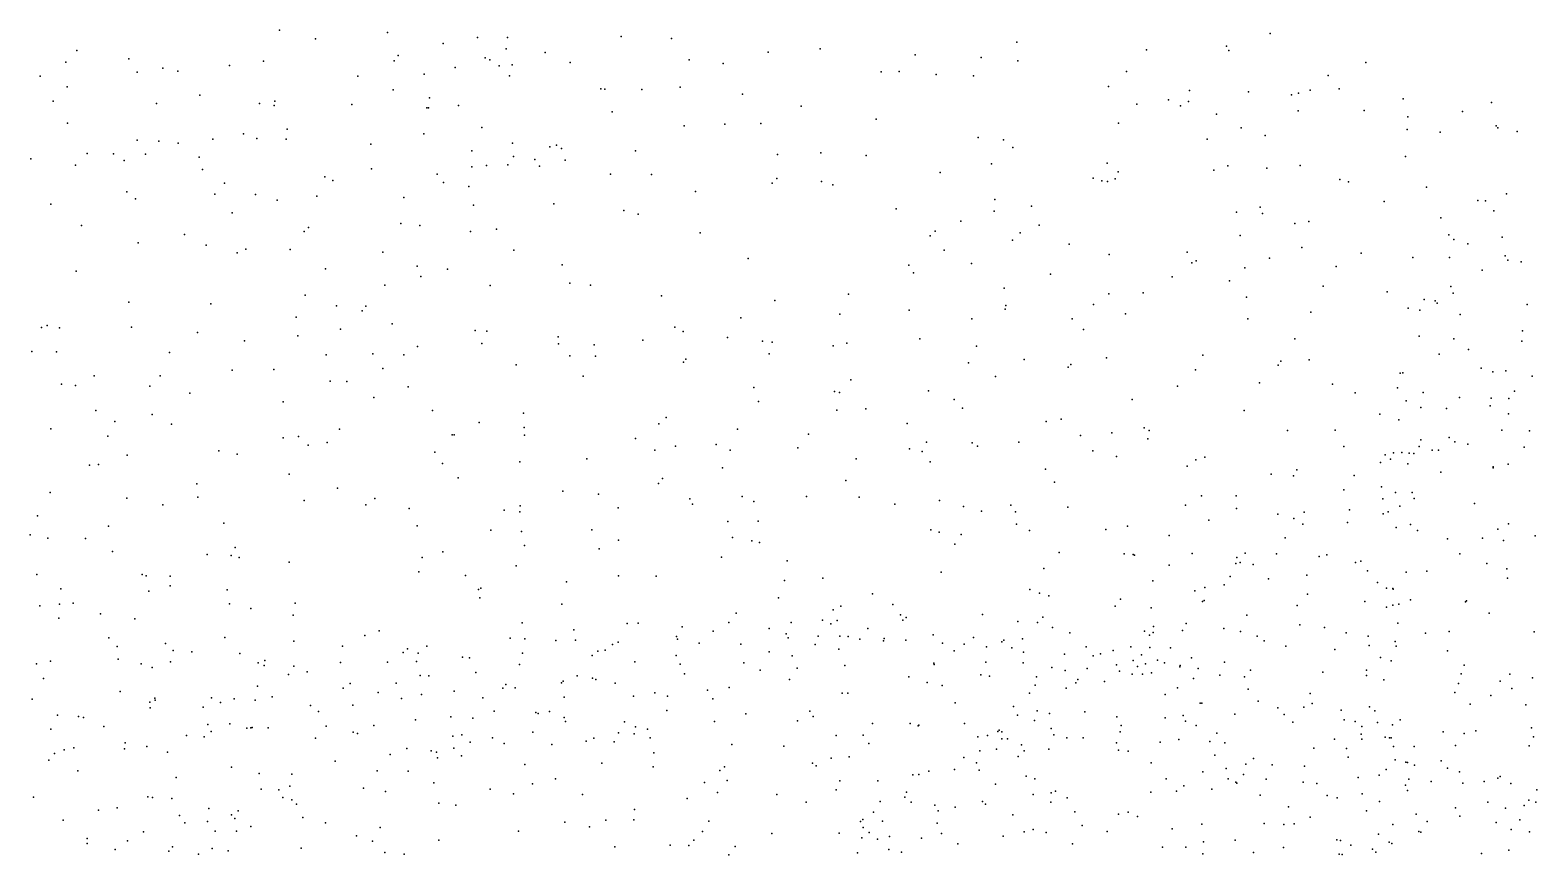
# Model space of a CAD drawing. Header units: metres. Extents: x -25 to 25, y -27.8 to 27.8.
# Drawn here: x -3.288 to -1.741, y 0.014 to 0.86 of the extents above; entities that cross this region are included whole.
import ezdxf

# ---------------------------------------------------------------- set-up
doc = ezdxf.new("R2010")
doc.units = ezdxf.units.M

msp = doc.modelspace()

# ---------------------------------------------------------------- linework, layer by layer
for p in [(-3.0323, 0.8604, 13.0167), (-2.9952, 0.8515, 12.3262), (-2.9215, 0.8578, 28.9879), (-2.829, 0.853, 12.8873), (-2.7982, 0.8528, 12.0033), (-2.6813, 0.8537, 28.1428), (-2.6298, 0.8518, 23.2053), (-2.0152, 0.8568, -23.5312), (-3.2403, 0.8396, 13.0947), (-2.8642, 0.8468, 28.8421), (-2.7994, 0.8412, 10.2469), (-2.7594, 0.8374, 28.3179), (-2.5305, 0.8377, 28.0394), (-2.477, 0.8413, 9.8952), (-2.2751, 0.848, 4.8415), (-2.1423, 0.8403, 5.6116), (-2.0599, 0.8441, 6.8983), (-2.0575, 0.8394, -23.7748), (-3.2515, 0.8274, 11.1353), (-3.187, 0.8309, 29.3972), (-3.152, 0.8215, 10.2954), (-3.0837, 0.8241, 11.224), (-3.0487, 0.8287, 29.234), (-2.9145, 0.8289, 23.3464), (-2.9104, 0.8343, 12.2863), (-2.8517, 0.8222, 21.0176), (-2.8211, 0.832, 23.3122), (-2.8162, 0.83, 28.6751), (-2.8068, 0.8239, 12.1704), (-2.7933, 0.8247, 28.549), (-2.7337, 0.8271, 10.1493), (-2.6117, 0.83, 10.0163), (-2.5768, 0.8261, 15.7689), (-2.3798, 0.8351, 28.0191), (-2.3119, 0.8324, 9.7715), (-2.2741, 0.8289, 27.9935), (-1.917, 0.827, 3.61), (-3.2779, 0.813, 10.2714), (-3.1783, 0.8174, 11.1899), (-3.1366, 0.8183, 15.4822), (-2.9517, 0.8133, 11.3417), (-2.8837, 0.8153, 10.2567), (-2.7962, 0.8135, 11.9157), (-2.4144, 0.8175, 9.8188), (-2.396, 0.8179, 15.8017), (-2.3582, 0.8148, -11.2517), (-2.3197, 0.8136, 22.9179), (-2.1628, 0.8179, 22.822), (-1.9556, 0.8138, 15.759), (-3.2501, 0.8022, 15.3872), (-3.1141, 0.7935, 12.3628), (-2.9156, 0.7991, 11.4464), (-2.8782, 0.791, 28.9243), (-2.7023, 0.8, 23.1709), (-2.6981, 0.7999, 28.2631), (-2.6604, 0.7994, 15.7507), (-2.6208, 0.802, 23.1324), (-2.5568, 0.7945, 12.6809), (-2.1811, 0.8025, 4.5288), (-2.0979, 0.7985, -24.0433), (-2.0373, 0.7972, 4.2735), (-1.9933, 0.7939, 15.3188), (-1.9862, 0.7958, 9.6603), (-1.9741, 0.7986, 27.9905), (-1.9444, 0.8002, 4.1053), (-1.8786, 0.7897, 22.6618), (-3.2646, 0.7876, 12.3533), (-3.1584, 0.7852, 1.9578), (-3.0529, 0.7849, 23.3367), (-3.0376, 0.783, 10.2426), (-3.0371, 0.7876, 11.3152), (-2.9581, 0.7842, 29.0923), (-2.881, 0.7807, 15.6517), (-2.8792, 0.7807, 23.2448), (-2.8483, 0.783, 11.5918), (-2.6908, 0.7765, 15.1049), (-2.4966, 0.7823, 15.7916), (-2.1521, 0.7845, 3.0066), (-2.1194, 0.7887, 28.0163), (-2.1072, 0.7826, 9.6713), (-2.0992, 0.787, 21.5976), (-2.0704, 0.774, 3.2253), (-1.9863, 0.7777, 22.7186), (-1.9187, 0.778, 21.6339), (-1.8178, 0.7769, 9.6467), (-1.7881, 0.7862, 22.6318), (-3.2497, 0.765, 21.3055), (-3.0245, 0.7587, 21.593), (-2.8245, 0.7603, 12.2432), (-2.6167, 0.7621, 9.9604), (-2.575, 0.7637, 2.2011), (-2.538, 0.7645, 9.8881), (-2.4196, 0.769, 6.5026), (-2.1708, 0.7648, -24.2967), (-2.0449, 0.76, 15.7976), (-1.8746, 0.7583, 15.7356), (-1.8737, 0.7714, 28.0044), (-1.7831, 0.7622, 15.6865), (-1.7816, 0.76, 28.0105), (-3.1784, 0.7473, 10.187), (-3.1562, 0.7465, 21.4478), (-3.1363, 0.7444, 13.0314), (-3.1006, 0.7486, -11.7679), (-3.0692, 0.754, 29.2922), (-3.0555, 0.7493, 20.9071), (-3.0253, 0.7486, 11.3981), (-2.9385, 0.7432, 12.9099), (-2.8839, 0.7538, 14.9987), (-2.7929, 0.7442, 21.9114), (-2.3151, 0.7501, 6.6191), (-2.289, 0.7479, 28.0925), (-2.0798, 0.7483, -11.1597), (-2.0204, 0.7523, 5.4524), (-1.8407, 0.7557, 7.0339), (-1.7616, 0.7563, -10.886), (-3.2875, 0.7283, 10.1622), (-3.2298, 0.7339, 23.4507), (-3.2025, 0.7333, 23.3596), (-3.1699, 0.7329, 29.4196), (-3.1148, 0.7298, 15.5135), (-2.8349, 0.7366, 28.8436), (-2.792, 0.7307, 23.0033), (-2.77, 0.7274, 23.1094), (-2.7548, 0.7407, 10.0724), (-2.7477, 0.7422, -11.6547), (-2.7426, 0.7389, 28.435), (-2.6667, 0.7366, 21.164), (-2.5208, 0.7328, 6.3413), (-2.4766, 0.7343, 9.8111), (-2.4299, 0.7317, 22.9214), (-2.2793, 0.7399, 22.8658), (-1.8764, 0.7307, -23.4299), (-3.2415, 0.7216, 29.4944), (-3.1916, 0.7265, 11.2999), (-3.1112, 0.7172, 14.9419), (-2.9379, 0.718, 11.5648), (-2.8702, 0.7126, 11.7974), (-2.8349, 0.72, 10.1316), (-2.8197, 0.7214, 12.1128), (-2.7977, 0.7222, 28.7373), (-2.7654, 0.7208, 28.5463), (-2.7389, 0.7268, 22.0691), (-2.6925, 0.7125, 22.6717), (-2.6502, 0.712, -24.5581), (-2.354, 0.7141, 2.6002), (-2.3014, 0.723, 9.7046), (-2.1825, 0.7239, 22.8221), (-2.1713, 0.7149, 4.9687), (-2.0731, 0.7166, 28.064), (-2.0588, 0.7209, 9.6349), (-2.0187, 0.7187, 6.995), (-1.9844, 0.7215, 11.854), (-3.0887, 0.7032, 23.2576), (-2.9857, 0.7097, 23.1955), (-2.9776, 0.7061, 29.1772), (-2.8639, 0.7041, 28.9918), (-2.8379, 0.6998, 12.0129), (-2.5265, 0.7032, 6.0441), (-2.5215, 0.7079, 22.9623), (-2.4758, 0.7049, 28.2051), (-2.4641, 0.7015, 12.5199), (-2.1969, 0.7083, 12.1643), (-2.1881, 0.7056, 19.5624), (-2.1821, 0.705, 5.7465), (-2.1744, 0.7077, 9.6478), (-1.9438, 0.7069, 9.5977), (-1.9348, 0.7048, 28.043), (-1.8547, 0.699, -24.0201), (-3.267, 0.6818, 10.0952), (-3.189, 0.6944, 15.4483), (-3.18, 0.6873, 12.3379), (-3.0986, 0.692, 29.3576), (-3.0567, 0.6917, 15.5681), (-3.0347, 0.6858, 23.2476), (-2.9938, 0.6898, 12.3212), (-2.9045, 0.6884, 23.1255), (-2.8332, 0.6808, 28.9162), (-2.7506, 0.6822, 23.0401), (-2.6053, 0.6947, 28.2933), (-2.298, 0.6866, 5.8551), (-1.8981, 0.6845, 22.6563), (-1.8021, 0.6854, 15.7304), (-1.7941, 0.6853, 22.6234), (-1.7727, 0.6923, -11.1696), (-3.0808, 0.6728, 11.4525), (-2.6788, 0.6752, 28.4365), (-2.6639, 0.6716, 15.7678), (-2.3991, 0.6768, 9.7326), (-2.2987, 0.6746, 15.8285), (-2.2601, 0.6798, 28.1589), (-2.0497, 0.6735, 5.6112), (-2.0254, 0.6786, 19.4881), (-2.0232, 0.6722, 22.7193), (-1.8399, 0.6677, 9.5577), (-1.7855, 0.6749, 19.6725), (-3.2356, 0.6599, 23.3174), (-3.1298, 0.6505, 10.0645), (-3.007, 0.6535, 11.6111), (-3.0025, 0.6577, -24.6924), (-2.9077, 0.6619, 29.0884), (-2.888, 0.6597, 21.807), (-2.8361, 0.6535, 12.2002), (-2.8096, 0.6561, 10.0511), (-2.6002, 0.6522, 9.8932), (-2.359, 0.6539, -24.6331), (-2.3326, 0.6642, 28.2089), (-2.2719, 0.6522, 22.8191), (-2.2523, 0.66, 9.6646), (-1.99, 0.6619, 3.9948), (-1.9755, 0.6639, 19.7144), (-1.8319, 0.6501, -10.8976), (-3.1774, 0.642, 29.4659), (-3.1076, 0.6396, 23.2051), (-3.0668, 0.6354, 11.5374), (-3.0214, 0.6353, 10.054), (-2.7917, 0.6344, 28.8071), (-2.3641, 0.6493, 22.8531), (-2.3497, 0.6344, 15.3312), (-2.2796, 0.6447, 21.5033), (-2.2214, 0.6405, 15.835), (-2.046, 0.6494, 28.1107), (-1.9828, 0.6373, 3.6224), (-1.8268, 0.6454, -22.4718), (-1.8122, 0.6411, 11.412), (-1.7769, 0.6478, -10.6982), (-3.0757, 0.6317, 20.7976), (-2.926, 0.6323, 11.8836), (-2.742, 0.6195, 28.5984), (-2.5511, 0.6258, 15.8009), (-2.3863, 0.6192, 12.3345), (-2.3219, 0.6207, -11.3887), (-2.1805, 0.6299, 15.3763), (-2.1005, 0.6325, 21.5965), (-2.0955, 0.6216, 22.7418), (-2.0913, 0.6235, -24.6524), (-2.016, 0.6262, 5.1879), (-1.9218, 0.6313, 11.5946), (-1.8688, 0.6269, 15.353), (-1.8311, 0.6268, -11.0568), (-1.774, 0.6288, -11.227), (-1.7712, 0.6242, 21.6305), (-1.7574, 0.6224, 10.901), (-3.2411, 0.613, 21.4546), (-2.9851, 0.6153, 29.2231), (-2.891, 0.6182, 12.047), (-2.887, 0.6075, 2.1697), (-2.8596, 0.615, 20.8369), (-2.3814, 0.6111, 6.5775), (-2.2406, 0.6097, 28.2233), (-2.1157, 0.607, 15.8385), (-2.0413, 0.6165, 9.5614), (-1.9473, 0.6176, 28.1035), (-1.7976, 0.6138, 19.4745), (-3.0057, 0.5883, 23.054), (-2.9241, 0.5987, 23.0147), (-2.816, 0.5981, 28.9197), (-2.7341, 0.6006, 22.9381), (-2.7129, 0.5984, 15.7551), (-2.448, 0.5892, 5.9525), (-2.2884, 0.5954, 2.9248), (-2.1809, 0.5897, 22.7556), (-2.1456, 0.5908, 28.1978), (-2.0571, 0.6031, 11.7794), (-1.9608, 0.5976, 9.5105), (-1.8952, 0.5917, -11.287), (-1.8296, 0.5973, 11.2582), (-1.8273, 0.5904, -10.7902), (-3.1869, 0.5812, 9.9902), (-3.1027, 0.5794, 15.5332), (-2.9736, 0.5774, 9.9981), (-2.9436, 0.577, 12.2637), (-2.6401, 0.5877, 28.5078), (-2.5237, 0.5827, 6.3948), (-2.3857, 0.573, 21.4098), (-2.2872, 0.574, 6.6993), (-2.2866, 0.5776, 4.7948), (-2.1965, 0.5786, 4.3448), (-2.0396, 0.5863, 7.0795), (-1.8735, 0.5748, 9.4781), (-1.8615, 0.5729, 28.1141), (-1.857, 0.5837, -10.9924), (-1.8458, 0.5826, 7.2029), (-1.8438, 0.5801, -10.8583), (-1.7514, 0.5788, -22.2284), (-3.2706, 0.557, 9.9638), (-3.0151, 0.5656, 21.6872), (-2.9473, 0.5722, 15.6391), (-2.9166, 0.559, 12.1132), (-2.5587, 0.5651, 28.4324), (-2.457, 0.5688, 28.3828), (-2.3216, 0.564, 19.8348), (-2.2183, 0.5641, 3.0597), (-2.1638, 0.5692, 9.5748), (-2.038, 0.564, 3.467), (-1.9733, 0.5709, 5.4514), (-1.8202, 0.5684, -24.6744), (-3.2764, 0.555, 11.4197), (-3.2581, 0.5546, 12.2754), (-3.1841, 0.5555, 29.4804), (-3.1165, 0.5501, 11.5982), (-3.0135, 0.5464, 12.314), (-2.9697, 0.5535, 11.9512), (-2.8315, 0.5521, 28.9929), (-2.8192, 0.5514, 15.7238), (-2.7461, 0.5455, 2.3624), (-2.6593, 0.5421, 28.5907), (-2.6263, 0.5554, 9.8776), (-2.6177, 0.5508, 2.5091), (-2.5723, 0.5447, -24.7433), (-2.3748, 0.5433, 9.6811), (-2.2067, 0.5529, 15.847), (-1.9899, 0.5433, 28.1677), (-1.8621, 0.5461, 22.633), (-1.8268, 0.5434, -24.9032), (-1.756, 0.5518, 22.607), (-3.2866, 0.5306, 14.9521), (-3.2611, 0.5301, 29.5473), (-3.145, 0.5293, -11.8536), (-3.0681, 0.5413, 29.346), (-2.9843, 0.527, 29.2374), (-2.9363, 0.5282, 29.1684), (-2.9046, 0.5269, -11.8023), (-2.8906, 0.5356, 22.9943), (-2.8245, 0.5388, 15.0115), (-2.7457, 0.5384, 28.7011), (-2.734, 0.526, 22.1717), (-2.7093, 0.5373, 12.6191), (-2.5362, 0.541, 9.8024), (-2.5296, 0.5282, 12.4137), (-2.5264, 0.54, 15.811), (-2.4638, 0.5361, 9.7423), (-2.4499, 0.5391, 22.8179), (-2.3167, 0.5358, 19.5164), (-2.0844, 0.5265, 22.7031), (-1.8418, 0.5276, 10.6026), (-1.8116, 0.5326, -11.2294), (-1.7567, 0.541, 15.7774), (-3.0808, 0.5111, 23.03), (-3.038, 0.512, 9.9434), (-2.926, 0.5131, 12.1907), (-2.7893, 0.5167, 22.8717), (-2.7077, 0.5256, 22.4325), (-2.6173, 0.5195, 6.2056), (-2.6152, 0.5224, 21.0978), (-2.3248, 0.5188, 15.8405), (-2.2678, 0.5222, 22.7529), (-2.2224, 0.5144, 6.8388), (-2.2198, 0.5172, 28.3095), (-2.1831, 0.524, 5.7844), (-2.0918, 0.5116, 15.8559), (-2.0071, 0.5165, 22.6663), (-2.0042, 0.5205, 11.4809), (-1.975, 0.522, 15.8462), (-1.7986, 0.5132, 10.3438), (-1.7733, 0.5106, -10.6182), (-3.2561, 0.4968, 11.4806), (-3.2416, 0.4956, 2.148), (-3.2223, 0.5055, 15.426), (-3.1547, 0.5055, 15.4893), (-2.9802, 0.5001, 12.7934), (-2.9631, 0.4996, 22.9218), (-2.7206, 0.5052, 9.9113), (-2.4456, 0.5014, 15.2924), (-2.2972, 0.5047, 28.3813), (-2.1103, 0.495, 4.0451), (-2.0261, 0.4983, 9.4431), (-1.9511, 0.4968, 11.2728), (-1.8819, 0.5081, -10.9392), (-1.879, 0.5084, 9.4146), (-1.7867, 0.5094, 9.3984), (-1.7461, 0.5052, -11.3713), (-3.1653, 0.4948, 23.0877), (-3.1241, 0.4878, 29.4259), (-2.9353, 0.4833, 15.6557), (-2.9001, 0.494, 21.8749), (-2.5454, 0.4934, 28.5166), (-2.4625, 0.4892, 19.7421), (-2.4573, 0.4882, 15.8274), (-2.3658, 0.4899, 22.7648), (-2.3396, 0.481, 20.0237), (-2.157, 0.4813, 20.0323), (-1.9279, 0.488, 22.6428), (-1.8846, 0.4931, 15.8493), (-1.8756, 0.4799, -10.859), (-1.858, 0.4883, -11.1706), (-1.8208, 0.4833, -10.6815), (-1.7882, 0.4825, -11.3138), (-1.7701, 0.4822, -8.0453), (-1.7645, 0.4897, -8.3129), (-3.2206, 0.47, 20.6829), (-3.1629, 0.4657, 12.8644), (-3.0285, 0.4787, 11.9116), (-2.8753, 0.47, 29.0829), (-2.7818, 0.4671, 20.7121), (-2.5405, 0.4792, 22.7796), (-2.46, 0.4703, 21.2861), (-2.4303, 0.4715, 9.6995), (-2.3312, 0.4721, 9.6395), (-2.0419, 0.4697, 5.6092), (-1.9026, 0.466, 9.34), (-1.8604, 0.4728, -10.7568), (-1.8342, 0.4719, -17.8208), (-1.7892, 0.4745, 28.1698), (-1.7706, 0.4663, 9.3079), (-3.2671, 0.4509, 23.1529), (-3.2012, 0.4586, 11.5572), (-3.1431, 0.4559, 11.6812), (-2.9706, 0.4508, 20.5743), (-2.8272, 0.4574, 29.0059), (-2.7809, 0.4524, 28.8821), (-2.6427, 0.4561, 2.634), (-2.6354, 0.4626, 22.7881), (-2.562, 0.4506, 2.7659), (-2.3879, 0.4566, 12.0804), (-2.2451, 0.4585, 9.5279), (-2.2298, 0.461, 4.914), (-2.1444, 0.452, 22.6966), (-2.1394, 0.4493, 15.9119), (-1.9975, 0.4493, 9.3471), (-1.9483, 0.4497, 10.5011), (-1.8832, 0.4603, -11.0727), (-1.7773, 0.4495, -7.912), (-1.7491, 0.4491, -8.5203), (-3.2084, 0.4435, 12.2518), (-3.0286, 0.4417, 14.9683), (-3.0128, 0.443, 15.6151), (-3.0028, 0.4343, 12.2513), (-2.9831, 0.4369, 2.3242), (-2.855, 0.445, -24.821), (-2.8528, 0.445, 15.7145), (-2.7808, 0.4447, 9.9257), (-2.6669, 0.441, 28.7066), (-2.584, 0.4349, 15.8124), (-2.489, 0.4457, -11.7466), (-2.368, 0.4372, 6.7159), (-2.3211, 0.4367, 15.8677), (-2.2732, 0.4374, -24.965), (-2.21, 0.4441, 28.3875), (-2.1777, 0.4469, 9.4624), (-2.1409, 0.4408, 3.2501), (-1.8605, 0.4396, -8.1807), (-1.8315, 0.4421, -8.3599), (-1.8255, 0.4378, -7.9784), (-1.8122, 0.4352, -8.4453), (-3.1887, 0.424, 23.1392), (-3.0946, 0.4284, 21.715), (-3.0757, 0.4251, 22.9429), (-2.8727, 0.4272, 22.8405), (-2.7168, 0.4201, 22.765), (-2.6469, 0.429, 9.8715), (-2.6256, 0.4331, 6.3627), (-2.5695, 0.429, 9.8147), (-2.5002, 0.4316, 28.5591), (-2.4401, 0.4201, 4.7079), (-2.3854, 0.4305, 4.448), (-2.3724, 0.4277, 28.5042), (-2.3158, 0.4331, 22.7213), (-2.1972, 0.4284, 15.4482), (-2.1731, 0.4226, -11.6025), (-2.0914, 0.4192, 28.3352), (-2.0822, 0.4219, 11.3859), (-1.9396, 0.4328, -11.5328), (-1.8972, 0.4245, -25.2708), (-1.8918, 0.4198, -10.8925), (-1.8887, 0.4265, 15.4717), (-1.8801, 0.4266, -11.1394), (-1.8725, 0.4262, -8.2905), (-1.8678, 0.4258, 10.2296), (-1.8622, 0.433, -8.0972), (-1.8489, 0.4292, 20.1374), (-1.8423, 0.4291, -11.2419), (-1.7546, 0.4321, -11.4049), (-3.2271, 0.4138, 29.5148), (-3.2181, 0.4145, 15.4338), (-3.0222, 0.4044, 12.0648), (-2.8647, 0.4154, 12.645), (-2.7856, 0.4171, 22.6614), (-2.5773, 0.411, 15.2112), (-2.3641, 0.4171, 5.8606), (-2.2458, 0.4095, 21.4526), (-2.1004, 0.4128, 9.3663), (-2.0143, 0.4045, 9.2768), (-1.9912, 0.4028, 5.391), (-1.9878, 0.4091, 10.876), (-1.929, 0.4031, -8.1377), (-1.902, 0.4165, 9.245), (-1.8739, 0.4151, 15.9306), (-1.8399, 0.4067, -7.8782), (-1.7862, 0.412, -10.6055), (-1.7862, 0.4109, 15.9109), (-1.771, 0.4149, 9.2041), (-3.1171, 0.3946, 20.5717), (-2.9728, 0.3901, 29.2219), (-2.8488, 0.4007, 22.7987), (-2.7412, 0.387, 28.8078), (-2.6432, 0.3949, 20.5391), (-2.6391, 0.4001, 20.1768), (-2.4509, 0.398, 22.7132), (-2.2365, 0.3964, 15.9252), (-1.9395, 0.3883, -8.35), (-1.9009, 0.3916, -8.4402), (-3.2677, 0.3857, 11.5275), (-3.1888, 0.3798, 11.6875), (-3.1519, 0.3731, 11.7647), (-3.1162, 0.3808, 12.2453), (-3.007, 0.3773, 12.157), (-2.9435, 0.373, 22.8222), (-2.9343, 0.3796, 9.8917), (-2.7852, 0.3721, 20.2881), (-2.7046, 0.3839, 12.4389), (-2.6109, 0.3792, 20.3591), (-2.6083, 0.3738, 20.7471), (-2.5572, 0.3814, 6.5281), (-2.5454, 0.3765, 21.0525), (-2.4912, 0.3815, 9.7335), (-2.437, 0.3807, 20.268), (-2.4006, 0.3737, 15.8754), (-2.3547, 0.3774, 9.6247), (-2.3299, 0.3714, 19.4121), (-2.2813, 0.3727, 11.6963), (-2.102, 0.3726, 20.1812), (-2.0856, 0.3821, 15.9721), (-2.0502, 0.3823, 10.3008), (-1.8995, 0.3792, -11.7909), (-1.8865, 0.3856, 28.2571), (-1.8822, 0.3716, -12.1973), (-1.8694, 0.3857, -8.5437), (-1.8674, 0.3795, -10.7393), (-1.8053, 0.3742, -8.6964), (-3.2806, 0.3618, -5.9531), (-2.899, 0.3694, 20.408), (-2.8014, 0.3676, 15.7491), (-2.7855, 0.3658, 28.9259), (-2.6844, 0.37, 6.0934), (-2.572, 0.3558, 19.829), (-2.5409, 0.3564, 22.6944), (-2.3116, 0.3664, 4.2249), (-2.2767, 0.3658, 9.4653), (-2.2229, 0.3705, 5.7673), (-2.0783, 0.3571, 21.5238), (-2.0496, 0.3691, 11.0421), (-2.0073, 0.3634, 15.9972), (-1.9908, 0.3589, -8.277), (-1.9804, 0.3653, -8.0967), (-1.9339, 0.3677, 7.4307), (-1.8993, 0.3638, -11.0335), (-1.8941, 0.3659, -7.8503), (-3.2882, 0.3422, -5.7108), (-3.2077, 0.3511, 2.3314), (-3.0895, 0.3541, 11.9906), (-2.8908, 0.3516, 22.0005), (-2.8153, 0.3471, 15.0683), (-2.7838, 0.3457, 9.8849), (-2.7117, 0.3474, 22.7195), (-2.3637, 0.3472, 3.0045), (-2.355, 0.3448, 4.8714), (-2.3323, 0.3425, 22.6698), (-2.2757, 0.3531, 20.2509), (-2.2623, 0.3466, 28.5107), (-2.184, 0.3477, -25.1803), (-2.1616, 0.3511, -11.873), (-2.119, 0.3414, 7.2682), (-1.9818, 0.3531, -8.411), (-1.9359, 0.3549, -8.5329), (-1.886, 0.3496, 9.1399), (-1.8712, 0.3527, 15.9906), (-1.8638, 0.3465, -7.7626), (-1.7813, 0.348, 15.5545), (-1.7706, 0.3535, -18.1347), (-1.743, 0.3411, 28.2695), (-3.2699, 0.3388, 15.3748), (-3.2313, 0.3385, 23.0363), (-3.2037, 0.325, 29.464), (-3.0776, 0.3291, 22.9656), (-2.7808, 0.3313, 22.3051), (-2.704, 0.3277, 15.7875), (-2.6842, 0.3367, -11.8893), (-2.5671, 0.3396, 12.1375), (-2.5473, 0.3361, 15.8335), (-2.5396, 0.3344, 4.5368), (-2.3389, 0.3327, 9.5498), (-1.9999, 0.3391, -8.0213), (-1.8333, 0.3381, -8.7665), (-1.7971, 0.3389, -7.6621), (-1.7757, 0.3364, 15.9897), (-3.1066, 0.3219, 15.5449), (-3.0819, 0.3209, 29.3296), (-3.0737, 0.319, 12.085), (-3.0223, 0.3141, 21.8724), (-2.8856, 0.3188, 22.7726), (-2.8644, 0.3247, -19.9665), (-2.7891, 0.3103, 22.7207), (-2.5783, 0.3193, 2.8737), (-2.511, 0.3156, 20.564), (-2.2317, 0.324, 10.3604), (-2.1652, 0.3226, 9.2776), (-2.1559, 0.322, 22.6376), (-2.1545, 0.3213, 3.884), (-2.1189, 0.3112, 3.5962), (-2.0951, 0.3231, 19.2434), (-2.0504, 0.3129, 10.1491), (-2.0494, 0.3189, 9.1717), (-2.0461, 0.3139, -8.3508), (-2.041, 0.3234, -8.2064), (-2.0328, 0.3116, 15.5769), (-2.0086, 0.3227, -7.9533), (-1.9648, 0.32, -7.8662), (-1.9571, 0.3215, -22.3829), (-1.9277, 0.3138, 22.6001), (-1.9222, 0.3152, -8.7064), (-1.8206, 0.3228, -11.3463), (-1.7929, 0.3126, 22.59), (-3.2813, 0.3015, 29.5156), (-3.1731, 0.3016, 11.8375), (-3.169, 0.3001, 9.7992), (-3.1446, 0.2997, 11.9341), (-2.8893, 0.3043, 22.7029), (-2.8412, 0.3005, 22.1485), (-2.7375, 0.2939, 20.0335), (-2.6842, 0.3, 9.8578), (-2.6455, 0.2997, 22.6771), (-2.5139, 0.2952, 19.6206), (-2.4743, 0.2976, 5.8539), (-2.3528, 0.3038, 28.6029), (-2.2474, 0.3077, 11.3809), (-2.1355, 0.2949, 16.033), (-2.0562, 0.2993, 22.6139), (-2.0169, 0.2971, -8.5755), (-1.9774, 0.3008, -8.6558), (-1.9152, 0.3054, 21.5355), (-1.8755, 0.3038, -11.2113), (-1.8545, 0.3049, -10.7083), (-1.7724, 0.3073, -10.5758), (-1.7714, 0.2978, 7.6535), (-3.2566, 0.2869, -5.889), (-3.1665, 0.2845, 21.7893), (-3.1444, 0.2898, 29.392), (-3.0859, 0.2857, 12.6783), (-2.8279, 0.2862, 22.5241), (-2.8256, 0.2874, 28.9861), (-2.4233, 0.2816, 11.7025), (-2.2619, 0.2859, 5.0042), (-2.2519, 0.2822, 15.9974), (-2.2423, 0.2797, 7.1697), (-2.0925, 0.2848, -8.152), (-2.0823, 0.2882, -8.2871), (-2.0625, 0.2907, 28.4313), (-1.9767, 0.2814, -7.8069), (-1.905, 0.2932, -11.0119), (-1.8957, 0.2876, -11.1379), (-1.8893, 0.2871, -8.826), (-1.8889, 0.2864, 28.3342), (-3.2783, 0.2694, -5.6316), (-3.2581, 0.271, -5.728), (-3.244, 0.2719, 12.7368), (-3.0835, 0.2712, 22.8583), (-3.0618, 0.2666, 9.8031), (-3.0162, 0.2722, 20.3628), (-2.8265, 0.2775, 12.4405), (-2.7423, 0.2709, 28.8473), (-2.5201, 0.2775, 4.8114), (-2.4637, 0.2652, 15.8982), (-2.4558, 0.2689, 4.2809), (-2.4024, 0.2707, 15.4365), (-2.1744, 0.2691, 10.8388), (-2.169, 0.2762, 9.1914), (-2.1373, 0.2673, 5.1544), (-2.0847, 0.2737, -8.0403), (-2.083, 0.2748, 7.434), (-1.9874, 0.2696, -8.7396), (-1.918, 0.2739, 9.0556), (-1.8956, 0.2678, -10.8642), (-1.8891, 0.2701, -17.8642), (-1.8832, 0.2711, -7.6579), (-1.8712, 0.2754, 16.0759), (-1.8148, 0.2735, 9.041), (-1.8136, 0.2745, -8.9099), (-3.2589, 0.2565, -6.033), (-3.2159, 0.2611, -5.8111), (-3.1806, 0.2561, 2.4814), (-3.0182, 0.2596, 15.6259), (-2.7831, 0.2518, 28.9199), (-2.6753, 0.2512, -5.7795), (-2.664, 0.2514, -5.8678), (-2.6187, 0.2478, 10.3248), (-2.571, 0.2521, -5.9976), (-2.5634, 0.2617, 9.7779), (-2.5071, 0.2523, -5.8833), (-2.4748, 0.2545, -5.9725), (-2.4662, 0.2508, -6.0776), (-2.4597, 0.2542, -11.9651), (-2.3946, 0.2601, 15.9496), (-2.3922, 0.2545, -5.9066), (-2.3889, 0.2574, -6.0177), (-2.3106, 0.2605, 3.1541), (-2.2742, 0.2532, 28.5997), (-2.2541, 0.2522, 20.3869), (-2.2486, 0.2576, 10.1816), (-2.1349, 0.2482, -8.3451), (-2.1014, 0.251, -8.5097), (-2.0391, 0.2598, -8.6603), (-1.9846, 0.2498, 28.4199), (-1.8843, 0.2514, -10.7959), (-1.7902, 0.2619, -11.4285), (-3.2075, 0.2363, -5.9728), (-3.0884, 0.2368, 15.0449), (-3.0174, 0.233, 29.2327), (-2.9446, 0.239, 29.1403), (-2.9299, 0.2438, 9.842), (-2.7953, 0.2362, -5.7703), (-2.7804, 0.2353, -5.8584), (-2.7485, 0.2336, -5.9519), (-2.7301, 0.2448, 12.2079), (-2.7282, 0.234, -5.6773), (-2.6246, 0.2377, 11.992), (-2.6237, 0.2351, -6.1284), (-2.587, 0.2433, -5.6873), (-2.5296, 0.2459, -5.7286), (-2.5121, 0.2407, -6.1428), (-2.5101, 0.2365, 2.9893), (-2.4793, 0.2381, 9.6813), (-2.4568, 0.2383, -6.2097), (-2.4485, 0.2379, 28.6931), (-2.4364, 0.2351, -5.6957), (-2.4281, 0.2461, -5.7723), (-2.4123, 0.2334, 22.6102), (-2.4113, 0.2357, -6.2695), (-2.3892, 0.2339, 11.4289), (-2.361, 0.2395, -6.1602), (-2.3196, 0.2367, -5.8705), (-2.2905, 0.2324, -6.203), (-2.2886, 0.234, -6.1124), (-2.2693, 0.2355, -6.0175), (-2.2387, 0.2471, 15.5984), (-2.221, 0.2417, 22.6011), (-2.1443, 0.2434, -8.2221), (-2.1391, 0.2392, -8.0944), (-2.1353, 0.2419, 21.397), (-2.1051, 0.2441, -7.9537), (-2.0626, 0.246, -25.4635), (-2.0458, 0.243, -7.8438), (-2.0286, 0.2381, -8.7867), (-2.0212, 0.2334, 16.1213), (-1.9593, 0.2469, 20.3547), (-1.937, 0.2417, -8.8927), (-1.9146, 0.2381, 7.656), (-1.8868, 0.2326, 19.1775), (-1.8558, 0.2412, 22.5692), (-1.8313, 0.2428, -7.5561), (-1.7441, 0.2425, -25.6201), (-3.1989, 0.2274, 22.9195), (-3.1494, 0.2306, -5.8747), (-3.1413, 0.2236, -5.9523), (-3.1222, 0.2221, -5.76), (-3.073, 0.2204, 22.8183), (-2.9674, 0.228, 22.7599), (-2.9054, 0.2213, -5.8708), (-2.9009, 0.225, -5.7271), (-2.8898, 0.2206, -5.6217), (-2.8811, 0.2279, 2.7766), (-2.8442, 0.2166, -5.555), (-2.7828, 0.2207, -6.0799), (-2.7113, 0.2183, -21.2671), (-2.7053, 0.2229, -6.161), (-2.698, 0.2238, 4.5645), (-2.6905, 0.2297, 19.8604), (-2.6845, 0.2319, -6.0853), (-2.625, 0.2183, -6.295), (-2.6013, 0.2309, -6.2184), (-2.5586, 0.23, -5.5831), (-2.5296, 0.2219, -6.3521), (-2.506, 0.2181, 10.2071), (-2.4823, 0.2296, -5.6258), (-2.4579, 0.2249, -6.375), (-2.3516, 0.2308, 20.5433), (-2.3397, 0.2232, -6.3802), (-2.3292, 0.2301, -5.7526), (-2.3065, 0.2273, 21.2327), (-2.2805, 0.2262, -6.2852), (-2.2685, 0.2218, 19.1762), (-2.2262, 0.2196, 16.0771), (-2.204, 0.2271, -5.972), (-2.197, 0.2181, -6.297), (-2.1892, 0.22, -5.8708), (-2.1763, 0.2233, -6.1785), (-2.1582, 0.2273, -8.4578), (-2.1473, 0.219, 9.1121), (-2.1387, 0.2265, -8.5674), (-2.1175, 0.2262, 16.1117), (-1.999, 0.2278, -7.734), (-1.9488, 0.2243, -8.9758), (-1.9135, 0.2285, -10.951), (-1.8858, 0.228, -22.7376), (-1.833, 0.2231, -9.0332), (-3.2817, 0.2096, -12.0266), (-3.2674, 0.2126, 22.9869), (-3.1978, 0.2145, 11.8038), (-3.1741, 0.2097, -6.0621), (-3.163, 0.206, 15.495), (-3.1442, 0.2119, -5.6935), (-3.0542, 0.2108, -5.7406), (-3.0479, 0.2082, 22.8072), (-3.0472, 0.2133, -5.8291), (-3.0176, 0.2075, -5.6683), (-3.0037, 0.2016, -5.5753), (-2.9695, 0.2112, -5.9111), (-2.9213, 0.2115, -5.9927), (-2.8917, 0.212, 20.1644), (-2.8372, 0.216, 10.3362), (-2.7857, 0.209, 22.6606), (-2.6675, 0.2119, 28.8143), (-2.6208, 0.2095, -6.3823), (-2.5555, 0.2109, 22.6118), (-2.5388, 0.2033, -21.4519), (-2.5008, 0.2053, 10.5292), (-2.4518, 0.2079, -6.4761), (-2.3605, 0.2106, -5.5874), (-2.36, 0.2092, 9.3994), (-2.307, 0.2115, 9.3107), (-2.2689, 0.2107, 9.2353), (-2.2392, 0.2061, -6.4512), (-2.2256, 0.2029, 9.1629), (-2.2032, 0.2051, -8.3696), (-2.1728, 0.2087, -6.3651), (-2.1698, 0.2021, 28.5699), (-2.156, 0.2133, -8.0065), (-2.1514, 0.2069, 5.3015), (-2.1431, 0.2097, -8.7491), (-2.1309, 0.2135, -6.099), (-2.1236, 0.2108, 10.0476), (-2.1078, 0.2065, -6.1682), (-2.1077, 0.208, -5.9979), (-2.0961, 0.2159, -22.0241), (-2.089, 0.2049, -8.8783), (-2.0622, 0.2114, 9.0478), (-2.0353, 0.2031, -8.9799), (-1.9612, 0.2011, -21.7311), (-1.9162, 0.2033, 8.9739), (-1.902, 0.2164, -11.1519), (-1.891, 0.2127, -7.5859), (-1.816, 0.2084, 7.8087), (-3.2744, 0.1946, 29.4681), (-3.0548, 0.1869, -6.0641), (-3.0231, 0.1988, -5.9916), (-2.9598, 0.1894, 15.6711), (-2.9126, 0.1898, 15.1275), (-2.8877, 0.1978, -6.1142), (-2.879, 0.1975, 15.729), (-2.8305, 0.2007, 6.3415), (-2.8, 0.1884, -5.4401), (-2.7426, 0.1901, 9.8644), (-2.7411, 0.192, -6.3178), (-2.7265, 0.1973, 4.7528), (-2.7108, 0.1951, 10.2007), (-2.7075, 0.1935, -5.4556), (-2.6875, 0.19, -6.4181), (-2.6166, 0.1995, 19.6842), (-2.5088, 0.1938, 28.7393), (-2.386, 0.1965, 11.1922), (-2.3672, 0.1905, -6.5664), (-2.3518, 0.1875, 21.0253), (-2.3121, 0.1984, 10.9035), (-2.3034, 0.1972, 16.0437), (-2.2566, 0.1879, -6.5329), (-2.255, 0.1965, -5.6331), (-2.2147, 0.1903, -8.5044), (-2.2128, 0.1937, 3.4839), (-2.1852, 0.1917, -5.6843), (-2.1568, 0.199, -7.9356), (-2.1464, 0.1992, -8.8206), (-2.1369, 0.2005, -5.791), (-2.0939, 0.1948, -5.8949), (-2.0669, 0.1981, -7.7866), (-2.0417, 0.1963, 22.5656), (-1.9164, 0.1976, 28.4179), (-1.8986, 0.1933, 16.1617), (-1.8218, 0.1895, 8.9539), (-1.819, 0.1995, -10.6389), (-1.7791, 0.1921, -7.4493), (-1.769, 0.1992, -9.0975), (-1.7458, 0.1955, 16.1367), (-3.2862, 0.1736, 12.232), (-3.1957, 0.1814, 9.7468), (-3.1653, 0.1705, 12.244), (-3.1602, 0.1744, 11.9749), (-3.1598, 0.1726, -6.1835), (-3.1019, 0.1748, -5.5087), (-3.0786, 0.1738, -6.1439), (-3.0571, 0.1726, 10.4732), (-3.0399, 0.1757, 9.769), (-2.9667, 0.1849, -6.1158), (-2.9308, 0.1803, -6.1905), (-2.907, 0.1742, 22.3703), (-2.8864, 0.1781, -5.4332), (-2.853, 0.1816, -6.2573), (-2.8233, 0.175, -6.3403), (-2.803, 0.1848, 15.7799), (-2.7903, 0.1851, 6.508), (-2.7399, 0.1755, -5.3907), (-2.6687, 0.1766, -25.0837), (-2.6468, 0.1799, 4.3202), (-2.6339, 0.1765, -20.5992), (-2.5929, 0.1828, -6.527), (-2.5873, 0.1738, 9.8309), (-2.5705, 0.1854, -5.4431), (-2.4546, 0.1797, -6.5909), (-2.4487, 0.1797, 9.6048), (-2.2624, 0.1795, -12.1036), (-2.2247, 0.1848, -8.1305), (-2.123, 0.1784, -7.8393), (-2.1102, 0.1852, -8.9818), (-2.0378, 0.1838, -6.2643), (-2.0276, 0.1713, 19.0943), (-1.9741, 0.1794, -9.1063), (-1.8256, 0.1804, 15.8479), (-1.7888, 0.1773, -11.4715), (-1.7671, 0.1844, -10.5527), (-3.26, 0.1572, 10.8244), (-3.2386, 0.1557, 11.0753), (-3.2333, 0.1547, -6.2526), (-3.1651, 0.1645, 12.5588), (-3.1107, 0.1653, 10.6289), (-3.0929, 0.17, 29.2758), (-3.0005, 0.1669, -6.1898), (-2.992, 0.1607, -5.4502), (-2.9568, 0.1672, -21.2407), (-2.8563, 0.1552, 4.5873), (-2.8119, 0.1612, -6.4229), (-2.7689, 0.1599, -20.9023), (-2.7668, 0.1588, 5.6873), (-2.7549, 0.1608, -21.6435), (-2.7399, 0.1548, 28.8738), (-2.6347, 0.162, -5.3563), (-2.5534, 0.1585, -6.6304), (-2.4876, 0.1611, -5.4167), (-2.4845, 0.1557, 10.8181), (-2.3386, 0.1698, -5.4982), (-2.2787, 0.1659, -6.6245), (-2.2746, 0.1569, -8.4401), (-2.2544, 0.1616, -8.5751), (-2.2417, 0.1586, -8.7248), (-2.2053, 0.1606, -8.9184), (-2.1727, 0.1553, 9.0571), (-2.1044, 0.1566, -5.6916), (-2.0872, 0.1693, -6.4575), (-2.0853, 0.1695, -9.0571), (-2.0513, 0.158, 20.4975), (-2.0073, 0.1645, -5.8187), (-2.0008, 0.1577, -6.3691), (-1.9807, 0.1652, -7.6276), (-1.9722, 0.1689, -5.9458), (-1.9422, 0.1621, -6.0547), (-1.9132, 0.1657, -9.1514), (-1.9076, 0.1616, -10.8747), (-1.81, 0.1682, 22.5486), (-1.7526, 0.1676, 28.4062), (-3.267, 0.1426, 11.635), (-3.2124, 0.1454, 10.4161), (-3.1058, 0.1473, 21.9953), (-3.1024, 0.1403, -6.2602), (-3.0831, 0.1481, 15.5805), (-3.0657, 0.1438, 12.206), (-3.0617, 0.1442, -5.4307), (-3.0602, 0.1443, 10.9766), (-3.0438, 0.1441, -25.0602), (-2.9844, 0.1458, 22.5666), (-2.9565, 0.1396, 12.3258), (-2.9355, 0.1464, -5.3768), (-2.8927, 0.1522, 6.0872), (-2.8337, 0.1538, 10.7445), (-2.7722, 0.1397, -6.5089), (-2.7387, 0.1504, 11.7765), (-2.678, 0.1502, 11.5911), (-2.6667, 0.1451, 6.7735), (-2.6543, 0.1426, -6.6072), (-2.5855, 0.1506, 28.7826), (-2.5005, 0.1512, 6.9989), (-2.4233, 0.1486, 19.2629), (-2.3846, 0.1485, 5.6466), (-2.3765, 0.1461, 22.585), (-2.376, 0.1468, 28.7094), (-2.3291, 0.1484, 9.2257), (-2.2949, 0.1404, -8.5097), (-2.2935, 0.1418, 3.3555), (-2.2907, 0.1398, 3.7761), (-2.2572, 0.1516, 7.4542), (-2.2399, 0.1434, 22.5657), (-2.1691, 0.1399, -9.0806), (-2.1682, 0.1463, 19.022), (-2.1229, 0.1542, 22.5555), (-2.1021, 0.1508, -6.5432), (-2.0912, 0.1466, 16.1966), (-1.9918, 0.1498, -9.1738), (-1.9392, 0.1521, -6.2432), (-1.9281, 0.1507, 7.912), (-1.9211, 0.1453, -10.9958), (-1.9049, 0.1494, -11.1903), (-1.8896, 0.1472, -10.763), (-1.8819, 0.1522, -7.4981), (-1.8375, 0.1399, 16.9262), (-1.8039, 0.1408, -9.218), (-1.747, 0.1439, 16.579), (-3.1907, 0.1288, 11.8909), (-3.1684, 0.1248, 11.4053), (-3.1278, 0.1362, 11.2547), (-3.1095, 0.1349, 22.8308), (-2.9951, 0.1333, 11.1357), (-2.9521, 0.1382, 10.1505), (-2.8544, 0.1355, 10.9436), (-2.8449, 0.1368, 4.414), (-2.8366, 0.1293, 4.8691), (-2.8134, 0.1337, 11.962), (-2.8017, 0.1279, 11.1453), (-2.7527, 0.127, 15.8151), (-2.7174, 0.1304, 2.9835), (-2.7094, 0.1333, 11.3342), (-2.6885, 0.1298, -5.3173), (-2.6842, 0.1389, 10.8733), (-2.668, 0.1378, 9.865), (-2.6517, 0.1336, 11.1018), (-2.5678, 0.1269, -21.7669), (-2.5144, 0.1253, 15.9691), (-2.4608, 0.136, -25.3059), (-2.4329, 0.1366, 9.4463), (-2.4272, 0.1279, -5.3588), (-2.3153, 0.1347, -5.4333), (-2.3053, 0.1361, -8.1842), (-2.2908, 0.1326, -8.0843), (-2.2847, 0.1327, 20.8068), (-2.2705, 0.1266, -8.8651), (-2.2373, 0.1368, 5.514), (-2.2239, 0.1337, -9.0103), (-2.207, 0.1338, -5.5104), (-2.173, 0.1286, 7.6533), (-2.128, 0.1294, -7.7527), (-2.1089, 0.1321, -5.5778), (-2.0771, 0.13, -7.6912), (-2.07, 0.1384, 15.8789), (-2.0618, 0.1286, 8.9607), (-1.9493, 0.1325, -7.5471), (-1.9219, 0.1377, -9.2285), (-1.921, 0.1324, 16.0351), (-1.8973, 0.1344, -5.9764), (-1.8928, 0.1338, 9.8888), (-1.8911, 0.1336, 17.0986), (-1.8885, 0.1247, 17.8225), (-1.8673, 0.1249, -6.0419), (-1.8249, 0.126, -7.4275), (-1.816, 0.1381, 8.1544), (-1.7492, 0.1255, 19.0841), (-1.7448, 0.1349, 8.3198), (-3.2689, 0.1108, -21.4424), (-3.2633, 0.1176, -6.3412), (-3.2533, 0.1215, -5.4719), (-3.2435, 0.1235, 29.3898), (-3.1913, 0.1226, 22.7401), (-3.1471, 0.1189, 15.1312), (-2.975, 0.1099, 9.7715), (-2.9186, 0.1167, -6.4639), (-2.9014, 0.1228, 11.3114), (-2.8764, 0.1203, 19.9783), (-2.8711, 0.1192, -20.6391), (-2.8701, 0.1134, 22.6797), (-2.8533, 0.1232, -6.4977), (-2.8455, 0.1153, -5.3055), (-2.648, 0.1185, 5.0661), (-2.4658, 0.1128, 15.5721), (-2.4475, 0.1143, 16.0295), (-2.3295, 0.1135, -8.5981), (-2.3132, 0.1203, 5.1802), (-2.296, 0.1222, -8.7557), (-2.274, 0.1146, -7.9643), (-2.2679, 0.1205, 15.779), (-2.2425, 0.122, -6.7005), (-2.1708, 0.1212, 16.2072), (-2.1608, 0.12, -6.6792), (-2.0721, 0.116, -6.6033), (-2.0324, 0.1124, -5.6469), (-1.9702, 0.1232, 17.6281), (-1.9367, 0.1228, 16.2387), (-1.9351, 0.114, 22.52), (-1.887, 0.1113, -6.3161), (-1.876, 0.1087, -5.8781), (-1.8742, 0.1086, 16.6786), (-1.8398, 0.1102, 21.3635), (-3.2391, 0.0998, 10.2255), (-3.1384, 0.0932, 29.2715), (-3.0815, 0.1036, -6.3673), (-3.0531, 0.0972, -5.3463), (-3.0196, 0.0963, -6.4345), (-2.9321, 0.0999, 11.6235), (-2.9, 0.0996, 15.733), (-2.7802, 0.1065, 5.5075), (-2.7013, 0.1079, 15.3391), (-2.6487, 0.104, -6.6951), (-2.58, 0.1003, -6.7271), (-2.5754, 0.1041, 22.5948), (-2.4851, 0.1079, 28.759), (-2.4814, 0.1051, 7.1825), (-2.382, 0.0957, -6.7656), (-2.3758, 0.096, -8.3317), (-2.3656, 0.0996, -8.448), (-2.3393, 0.1012, -8.675), (-2.3166, 0.1082, -21.3719), (-2.314, 0.1005, -8.0262), (-2.2658, 0.0944, 5.3452), (-2.1374, 0.1082, 21.2126), (-2.0844, 0.099, -12.5644), (-2.0604, 0.1022, 17.4174), (-2.0425, 0.0961, -7.6061), (-2.0401, 0.1067, 22.5266), (-2.0132, 0.1059, 21.3212), (-1.98, 0.1046, 8.3141), (-1.9247, 0.0932, -11.0529), (-1.9034, 0.0953, -6.4393), (-1.8962, 0.1011, -11.261), (-1.8671, 0.1058, -10.6989), (-1.8331, 0.1027, -11.4308), (-1.8209, 0.099, -6.1011), (-1.779, 0.0939, -17.5792), (-3.051, 0.0812, 29.1715), (-3.0329, 0.0804, 4.6484), (-3.0215, 0.084, 15.6425), (-2.9459, 0.0821, 6.5517), (-2.9233, 0.0787, -6.5535), (-2.8739, 0.0877, 28.9785), (-2.8159, 0.0811, 5.2371), (-2.7724, 0.0867, 4.227), (-2.7488, 0.0915, 10.017), (-2.5958, 0.0879, -12.1279), (-2.5826, 0.0776, 3.1211), (-2.5725, 0.09, 9.8088), (-2.4609, 0.0804, -21.0811), (-2.457, 0.0897, -5.3073), (-2.418, 0.0897, 9.3117), (-2.3884, 0.0781, 9.2205), (-2.2973, 0.0862, -8.9873), (-2.2567, 0.0916, -5.4118), (-2.2399, 0.0774, -12.2925), (-2.2357, 0.0791, -7.8289), (-2.1376, 0.078, -22.2396), (-2.122, 0.0918, -5.5091), (-2.1113, 0.0789, -9.2514), (-2.1039, 0.0846, 20.7072), (-2.0752, 0.0812, -6.6754), (-2.0582, 0.0916, 16.2571), (-2.0504, 0.0883, 8.1304), (-2.0493, 0.0872, 8.5374), (-2.0192, 0.0914, -21.5374), (-1.9813, 0.0882, -9.2864), (-1.9673, 0.0868, -6.5542), (-1.8761, 0.085, 17.9781), (-1.8741, 0.0796, -9.3026), (-1.8729, 0.0913, -11.3538), (-1.8499, 0.0888, 16.259), (-1.8175, 0.0872, -5.9377), (-1.7956, 0.0891, -6.0338), (-1.7814, 0.0922, -11.5281), (-1.7682, 0.0869, 22.5127), (-1.7414, 0.0803, 14.2584), (-3.2847, 0.073, 12.497), (-3.1988, 0.0619, -6.431), (-3.1675, 0.0732, 5.6037), (-3.1625, 0.0726, 5.2799), (-3.1428, 0.0714, -5.3575), (-3.0288, 0.0724, 6.305), (-3.0196, 0.0702, 2.9597), (-3.0149, 0.0656, 5.0968), (-2.8688, 0.0666, -6.6212), (-2.8512, 0.0648, -25.1998), (-2.7921, 0.0764, -6.6594), (-2.7213, 0.0756, -6.6985), (-2.6137, 0.0714, 4.1038), (-2.5216, 0.0755, -6.7743), (-2.4916, 0.0676, 9.5263), (-2.4156, 0.0683, -8.3996), (-2.3904, 0.073, -8.6321), (-2.3839, 0.0676, -8.748), (-2.3596, 0.0646, -8.8799), (-2.3387, 0.0625, -25.5429), (-2.3106, 0.0683, 9.1154), (-2.3074, 0.0655, -6.7957), (-2.2586, 0.0756, -9.0965), (-2.2403, 0.0678, 28.6876), (-2.2235, 0.072, -9.1637), (-2.0253, 0.0749, 16.141), (-1.9962, 0.0628, -7.5115), (-1.9567, 0.0747, 20.6465), (-1.9463, 0.0723, 18.9808), (-1.9209, 0.0763, -10.8962), (-1.9029, 0.0684, -7.4353), (-1.8248, 0.062, -6.3683), (-1.7919, 0.0677, -7.3561), (-1.7544, 0.0642, -10.5148), (-1.7497, 0.0699, -25.8346), (-1.7424, 0.0676, 16.2509), (-3.2542, 0.0494, 18.1701), (-3.2179, 0.0594, 11.805), (-3.1347, 0.0541, 22.5801), (-3.1061, 0.0478, 15.5652), (-3.1047, 0.0612, 12.3478), (-3.0815, 0.0548, 4.3094), (-3.0781, 0.0508, 22.7909), (-3.0748, 0.0587, -6.4845), (-3.0082, 0.0518, -5.2741), (-2.985, 0.0465, -6.567), (-2.7392, 0.0472, 6.9441), (-2.6973, 0.0492, -5.2167), (-2.6684, 0.0495, -6.7647), (-2.6678, 0.0602, 5.2968), (-2.5916, 0.0482, -20.3404), (-2.4356, 0.0478, -6.8309), (-2.4334, 0.05, -8.4915), (-2.4224, 0.0576, -8.217), (-2.4131, 0.0481, 5.399), (-2.3559, 0.0588, 28.7393), (-2.2793, 0.0546, -5.3464), (-2.2158, 0.0577, -7.7568), (-2.1709, 0.0554, -5.4201), (-2.1608, 0.0573, 20.9379), (-2.1514, 0.0529, 28.6551), (-1.974, 0.0523, -6.6411), (-1.9164, 0.0588, 28.5054), (-1.8654, 0.0555, 8.8597), (-1.8539, 0.0479, -5.6973), (-1.8205, 0.0535, -5.7601), (-1.7833, 0.0468, 28.4872), (-1.7736, 0.0617, -6.2289), (-1.759, 0.0496, 8.6952), (-3.1719, 0.0374, 11.6535), (-3.1294, 0.0464, 12.0796), (-3.0982, 0.0379, 18.2088), (-3.0763, 0.0381, 12.2328), (-3.0615, 0.0427, 6.0574), (-2.953, 0.033, 4.1995), (-2.9288, 0.0417, -12.1798), (-2.787, 0.0379, -6.7194), (-2.714, 0.0423, 15.8601), (-2.5978, 0.0377, -5.2058), (-2.5267, 0.0355, 19.0207), (-2.4577, 0.0359, -8.3078), (-2.4344, 0.031, -8.7084), (-2.4331, 0.0416, 18.7349), (-2.4267, 0.0367, -8.1117), (-2.4061, 0.0325, -5.2523), (-2.3569, 0.0461, -7.9602), (-2.3525, 0.0356, 7.5943), (-2.2893, 0.0329, -7.8238), (-2.2676, 0.0371, 17.5793), (-2.2585, 0.0398, 7.7581), (-2.245, 0.0365, 17.4194), (-2.2081, 0.0437, -9.2453), (-2.1824, 0.0376, -7.6872), (-2.1158, 0.0405, 17.9957), (-2.0854, 0.045, -5.4658), (-2.0212, 0.0459, 28.5761), (-2.0012, 0.0447, -22.6474), (-1.9906, 0.0454, -5.5342), (-1.9039, 0.035, -5.5945), (-1.8893, 0.0449, -6.5339), (-1.8626, 0.0377, -10.6791), (-1.8605, 0.0369, -7.3794), (-1.7677, 0.0396, -11.5766), (-1.7491, 0.0373, 14.1851), (-3.2298, 0.0254, -20.9252), (-3.2297, 0.0304, 4.5109), (-3.2008, 0.019, 5.7793), (-3.1883, 0.0281, 5.1114), (-3.1457, 0.0175, 4.7404), (-3.1419, 0.0217, 22.2694), (-3.1013, 0.0201, -5.2779), (-3.085, 0.0179, -6.57), (-3.0099, 0.0205, 18.0659), (-2.9369, 0.0277, -6.6399), (-2.9239, 0.0159, 28.9942), (-2.8685, 0.0286, -5.2025), (-2.6879, 0.022, 28.8638), (-2.631, 0.0235, 15.9389), (-2.6121, 0.0233, 15.5746), (-2.6068, 0.0287, 9.8783), (-2.5644, 0.0222, 15.9967), (-2.439, 0.0158, -8.807), (-2.4183, 0.0296, 9.9015), (-2.4068, 0.0192, -8.9361), (-2.3938, 0.0163, -9.0078), (-2.3732, 0.0308, -6.8589), (-2.336, 0.025, -9.0893), (-2.2181, 0.0251, 7.9403), (-2.1257, 0.0216, -7.6056), (-2.1018, 0.0215, 18.8071), (-2.0836, 0.027, 16.2783), (-2.051, 0.0286, 16.7287), (-2.0322, 0.0161, 16.503), (-2.0015, 0.0211, -6.7157), (-1.9466, 0.029, 8.8131), (-1.943, 0.0284, 18.125), (-1.9325, 0.0235, -11.0628), (-1.9101, 0.0195, -10.7843), (-1.9067, 0.0165, 21.1645), (-1.8931, 0.0266, -11.3228), (-1.8902, 0.0253, -9.366), (-1.7702, 0.0185, -6.4056), (-3.1152, 0.0142, 9.7197), (-2.9043, 0.0143, 9.7991), (-2.5708, 0.0136, 19.1884), (-2.0842, 0.0145, -6.7889), (-1.9442, 0.0142, 20.7996), (-1.9412, 0.014, 22.4701), (-1.7983, 0.015, 16.2932)]:
    msp.add_point(p)

doc.saveas('drawing.dxf')
